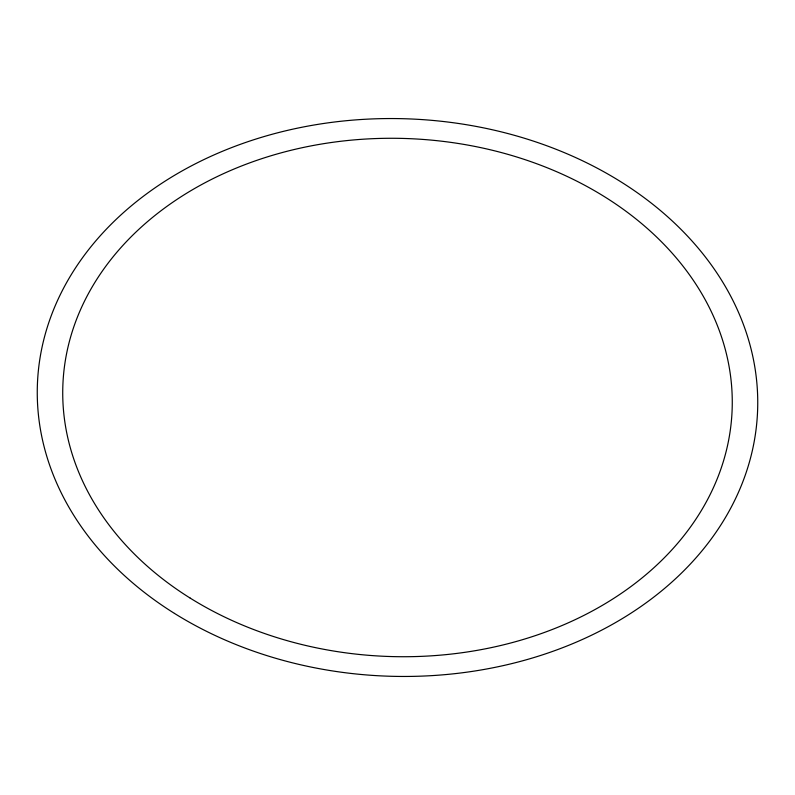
<?xml version="1.0" encoding="UTF-8"?>
<svg xmlns="http://www.w3.org/2000/svg" width="795" height="795" viewBox="0 0 795 795"><rect width="100%" height="100%" fill="white"/><g stroke="black" fill="none" stroke-linecap="round" stroke-linejoin="round"><path stroke-width="1.19" d="M174.483 613.422A360.334 278.846 2 0 0 754.018 442.507A360.334 278.846 2 0 0 264 136.581A360.334 278.846 2 0 0 174.483 613.422M190.253 598.148A334.854 259.12 2 0 0 728.806 439.317A334.854 259.12 2 0 0 273.44 155.035A334.854 259.12 2 0 0 190.253 598.148"/></g></svg>
